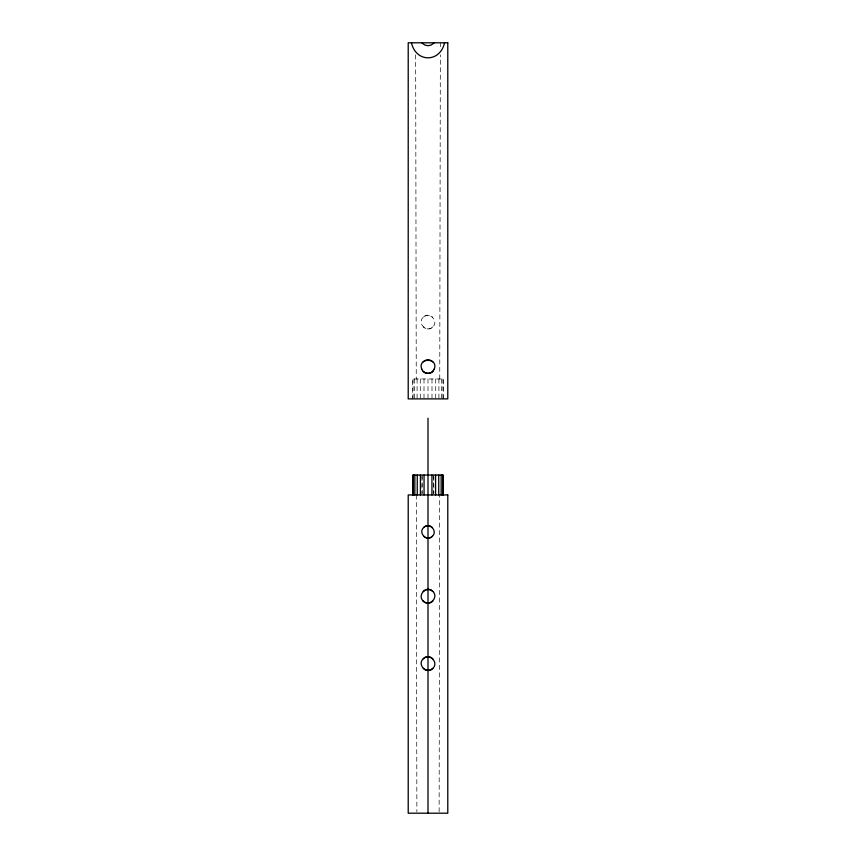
<?xml version="1.0" encoding="UTF-8"?>
<svg xmlns="http://www.w3.org/2000/svg" width="856" height="856" viewBox="0 0 856 856"><rect width="100%" height="100%" fill="white"/><g stroke="black" fill="none" stroke-linecap="round" stroke-linejoin="round"><path stroke-width="0.64" stroke-dasharray="4.28 3.21" d="M439.128 811.863L439.706 494.95M439.749 378.973L440.337 54.805M440.359 46.802L440.369 42.8M423.196 317.298C416.786 323.236 426.866 333.326 432.804 326.906C439.214 320.968 429.134 310.889 423.196 317.298A6.891 6.827 -90 0 1 432.804 317.298M415.663 54.805L416.251 378.973M416.294 494.95L416.872 811.863M443.429 398.885L443.429 378.973L412.571 378.973L412.571 398.885M442.905 378.973L442.905 398.885M441.364 378.973L441.364 398.885M438.914 378.973L438.914 398.885M435.715 378.973L435.715 398.885M433.853 476.375L433.864 493.623M433.639 475.048L433.639 493.623M431.991 378.973L431.991 398.885M428 378.973L428 398.885M424.009 378.973L424.009 398.885M422.147 475.048L422.136 493.623M421.955 476.375L421.955 493.623M420.285 378.973L420.285 398.885M417.086 378.973L417.086 398.885M414.636 378.973L414.636 398.885M413.095 378.973L413.095 398.885M432.804 326.906A6.891 6.827 -90 0 1 423.206 326.906"/><path stroke-width="1.28" d="M434.227 369.204C438.893 357.401 417.107 357.401 421.773 369.204M434.42 368.733L433.072 371.076M444.553 42.8C440.07 62.82 415.93 62.82 411.447 42.8M434.26 42.8L431.221 45.015L428 45.753L424.779 45.015L421.74 42.8M421.58 368.733C422.939 373.783 430.461 375.056 433.371 370.691M423.624 527.553C417.803 532.946 426.973 542.115 432.376 536.295C438.197 530.891 429.027 521.721 423.624 527.553A6.26 6.206 -90 0 1 432.376 527.542M423.185 601.008C429.113 607.45 439.224 597.349 432.804 591.4C426.866 584.99 416.786 595.081 423.196 601.019M423.196 658.788C416.786 664.727 426.866 674.817 432.804 668.408C439.214 662.458 429.134 652.379 423.196 658.788A6.891 6.827 -90 0 1 432.804 658.788M443.205 494.95L443.205 475.048L412.795 475.048L412.795 494.95M442.68 475.048L442.68 494.95M441.161 475.048L441.161 494.95M438.743 475.048L438.743 494.95M435.597 475.048L435.597 494.95M431.938 475.048L431.938 494.95M428 418.167L428 813.2M424.062 475.048L424.062 494.95M420.403 475.048L420.403 494.95M417.257 475.048L417.257 494.95M414.839 475.048L414.839 494.95M413.32 475.048L413.32 494.95M432.804 668.408A6.891 6.827 -90 0 1 423.206 668.408M423.206 361.799A6.891 6.827 -90 0 1 432.804 361.799M423.206 591.4A6.891 6.827 -90 0 1 432.804 591.4M432.804 601.201A6.891 6.827 -90 0 1 423.206 601.201M432.376 536.295A6.26 6.206 -90 0 1 423.645 536.295M432.804 371.418A6.891 6.827 -90 0 1 423.206 371.418M447.784 42.8L408.216 42.8L408.216 398.885L447.784 398.885L447.784 42.8M447.784 494.95L408.216 494.95L408.216 813.2L447.784 813.2L447.784 494.95"/></g></svg>
